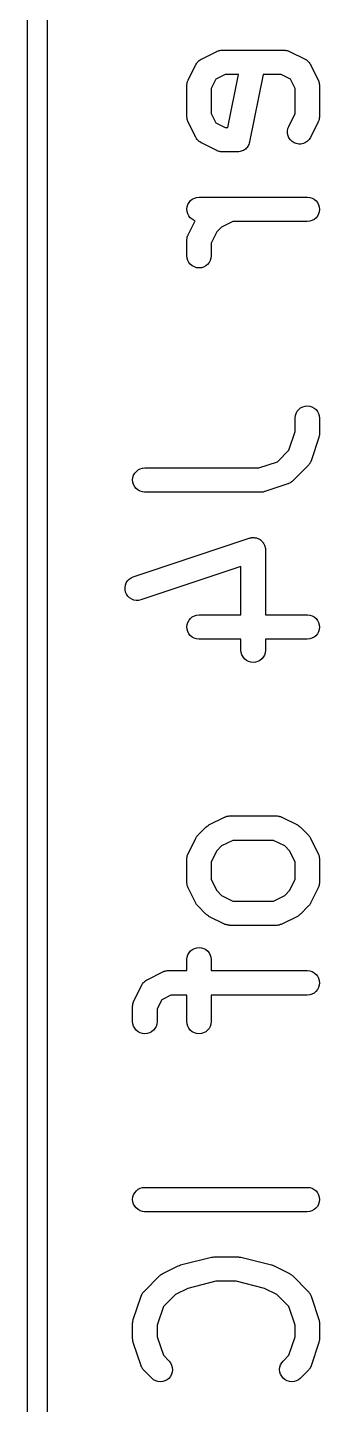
# Model space of a CAD drawing. Extents: x 128.2 to 145.3, y -152 to -87.2.
# Drawn here: x 133.35 to 135.15, y -119.99 to -111.51 of the extents above; entities that cross this region are included whole.
import ezdxf

# ---------------------------------------------------------------- set-up
doc = ezdxf.new("R2010")
doc.units = 0
doc.layers.add('BLACK', color=7, linetype='CONTINUOUS')

msp = doc.modelspace()

# ---------------------------------------------------------------- linework, layer by layer
at = {"layer": 'BLACK', "linetype": 'CONTINUOUS'}
for p, q in [((133.47, -91.4429), (133.47, -139.757)), ((133.35, -139.7), (133.35, -91.5)), ((134.412, -111.714), (134.417, -111.711)), ((134.417, -111.711), (134.418, -111.71)), ((134.418, -111.71), (134.42, -111.709)), ((134.42, -111.709), (134.515, -111.661)), ((134.515, -111.661), (134.516, -111.661)), ((134.516, -111.661), (134.518, -111.66)), ((134.518, -111.66), (134.52, -111.659)), ((134.52, -111.659), (134.525, -111.658)), ((134.525, -111.658), (134.53, -111.656)), ((134.53, -111.656), (134.532, -111.656)), ((134.532, -111.656), (134.534, -111.655)), ((134.534, -111.655), (134.539, -111.654)), ((134.539, -111.654), (134.544, -111.654)), ((134.544, -111.654), (134.546, -111.654)), ((134.546, -111.654), (134.549, -111.654)), ((134.549, -111.654), (134.93, -111.654)), ((134.93, -111.654), (134.931, -111.654)), ((134.931, -111.654), (134.933, -111.654)), ((134.933, -111.654), (134.935, -111.654)), ((134.935, -111.654), (134.94, -111.655)), ((134.94, -111.655), (134.945, -111.655)), ((134.945, -111.655), (134.947, -111.656)), ((134.947, -111.656), (134.949, -111.656)), ((134.949, -111.656), (134.954, -111.658)), ((134.954, -111.658), (134.959, -111.66)), ((134.959, -111.66), (134.961, -111.661)), ((134.961, -111.661), (134.963, -111.661)), ((134.963, -111.661), (135.058, -111.709)), ((135.058, -111.709), (135.059, -111.71)), ((135.059, -111.71), (135.061, -111.71)), ((135.061, -111.71), (135.062, -111.711)), ((135.062, -111.711), (135.067, -111.714)), ((134.339, -111.838), (134.386, -111.743)), ((134.386, -111.743), (134.387, -111.742)), ((134.387, -111.742), (134.388, -111.74)), ((134.388, -111.739), (134.392, -111.734)), ((134.388, -111.74), (134.388, -111.739)), ((134.392, -111.734), (134.395, -111.729)), ((134.395, -111.729), (134.396, -111.728)), ((134.396, -111.728), (134.397, -111.727)), ((134.397, -111.727), (134.401, -111.723)), ((134.401, -111.723), (134.405, -111.719)), ((134.405, -111.719), (134.406, -111.718)), ((134.406, -111.718), (134.407, -111.717)), ((134.407, -111.717), (134.412, -111.714)), ((135.067, -111.714), (135.072, -111.718)), ((135.072, -111.718), (135.073, -111.719)), ((135.073, -111.719), (135.074, -111.72)), ((135.074, -111.72), (135.078, -111.724)), ((135.078, -111.724), (135.082, -111.728)), ((135.082, -111.728), (135.083, -111.729)), ((135.083, -111.729), (135.084, -111.73)), ((135.084, -111.73), (135.087, -111.735)), ((135.087, -111.735), (135.09, -111.74)), ((135.09, -111.74), (135.091, -111.741)), ((135.091, -111.741), (135.092, -111.743)), ((135.092, -111.743), (135.139, -111.838)), ((134.331, -111.866), (134.332, -111.861)), ((134.331, -111.868), (134.331, -111.866)), ((134.331, -111.87), (134.331, -111.868)), ((134.331, -111.871), (134.331, -111.87)), ((134.331, -112.062), (134.331, -111.871)), ((134.332, -111.856), (134.333, -111.854)), ((134.332, -111.861), (134.332, -111.856)), ((134.333, -111.852), (134.335, -111.847)), ((134.333, -111.854), (134.333, -111.852)), ((134.335, -111.847), (134.337, -111.842)), ((134.337, -111.842), (134.338, -111.84)), ((134.338, -111.84), (134.339, -111.838)), ((134.509, -111.832), (134.481, -111.889)), ((134.566, -111.804), (134.509, -111.832)), ((134.648, -111.804), (134.566, -111.804)), ((134.582, -112.13), (134.648, -111.804)), ((134.801, -111.804), (134.717, -112.219)), ((134.912, -111.804), (134.801, -111.804)), ((134.969, -111.832), (134.912, -111.804)), ((134.997, -111.889), (134.969, -111.832)), ((135.139, -111.838), (135.14, -111.839)), ((135.14, -111.839), (135.141, -111.841)), ((135.141, -111.841), (135.142, -111.843)), ((135.142, -111.843), (135.143, -111.848)), ((135.143, -111.848), (135.145, -111.853)), ((135.145, -111.853), (135.145, -111.855)), ((135.145, -111.855), (135.146, -111.857)), ((135.146, -111.857), (135.146, -111.862)), ((135.146, -111.862), (135.147, -111.867)), ((135.147, -111.867), (135.147, -111.869)), ((135.147, -111.869), (135.147, -111.871)), ((135.147, -111.871), (135.147, -112.062)), ((134.481, -111.889), (134.481, -112.044)), ((134.997, -112.044), (134.997, -111.889)), ((134.481, -112.044), (134.509, -112.101)), ((134.958, -112.124), (134.997, -112.044)), ((134.331, -112.064), (134.331, -112.062)), ((134.331, -112.066), (134.331, -112.064)), ((134.332, -112.071), (134.331, -112.066)), ((134.332, -112.076), (134.332, -112.071)), ((134.333, -112.079), (134.332, -112.076)), ((134.333, -112.081), (134.333, -112.079)), ((134.335, -112.086), (134.333, -112.081)), ((134.336, -112.09), (134.335, -112.086)), ((134.337, -112.092), (134.336, -112.09)), ((134.338, -112.095), (134.337, -112.092)), ((134.339, -112.095), (134.338, -112.095)), ((134.386, -112.191), (134.339, -112.095)), ((134.509, -112.101), (134.566, -112.13)), ((134.566, -112.13), (134.582, -112.13)), ((134.95, -112.152), (134.952, -112.137)), ((134.952, -112.137), (134.958, -112.124)), ((135.139, -112.095), (135.092, -112.191)), ((135.14, -112.093), (135.139, -112.095)), ((135.141, -112.091), (135.14, -112.093)), ((135.143, -112.087), (135.141, -112.091)), ((135.145, -112.082), (135.143, -112.087)), ((135.146, -112.077), (135.145, -112.08)), ((135.145, -112.08), (135.145, -112.082)), ((135.147, -112.067), (135.146, -112.072)), ((135.146, -112.072), (135.146, -112.077)), ((135.147, -112.062), (135.147, -112.063)), ((135.147, -112.063), (135.147, -112.065)), ((135.147, -112.065), (135.147, -112.067)), ((134.387, -112.192), (134.386, -112.191)), ((134.388, -112.194), (134.387, -112.192)), ((134.391, -112.198), (134.388, -112.194)), ((134.394, -112.203), (134.391, -112.198)), ((134.395, -112.204), (134.394, -112.203)), ((134.396, -112.206), (134.395, -112.204)), ((134.4, -112.21), (134.396, -112.206)), ((134.404, -112.214), (134.4, -112.21)), ((134.405, -112.215), (134.404, -112.214)), ((134.407, -112.216), (134.405, -112.215)), ((134.411, -112.219), (134.407, -112.216)), ((134.416, -112.222), (134.411, -112.219)), ((134.417, -112.223), (134.416, -112.222)), ((134.717, -112.22), (134.715, -112.227)), ((134.717, -112.219), (134.717, -112.22)), ((134.717, -112.22), (134.717, -112.22)), ((134.717, -112.22), (134.717, -112.22)), ((134.717, -112.22), (134.717, -112.22)), ((134.95, -112.166), (134.95, -112.152)), ((134.954, -112.181), (134.95, -112.166)), ((134.959, -112.194), (134.954, -112.181)), ((134.968, -112.206), (134.959, -112.194)), ((134.978, -112.216), (134.968, -112.206)), ((134.991, -112.224), (134.978, -112.216)), ((135.073, -112.214), (135.061, -112.223)), ((135.083, -112.204), (135.073, -112.214)), ((135.091, -112.192), (135.083, -112.204)), ((135.092, -112.191), (135.091, -112.192)), ((134.419, -112.224), (134.417, -112.223)), ((134.42, -112.224), (134.419, -112.224)), ((134.515, -112.272), (134.42, -112.224)), ((134.517, -112.273), (134.515, -112.272)), ((134.519, -112.274), (134.517, -112.273)), ((134.524, -112.275), (134.519, -112.274)), ((134.529, -112.277), (134.524, -112.275)), ((134.531, -112.277), (134.529, -112.277)), ((134.533, -112.278), (134.531, -112.277)), ((134.538, -112.279), (134.533, -112.278)), ((134.543, -112.28), (134.538, -112.279)), ((134.545, -112.28), (134.543, -112.28)), ((134.548, -112.28), (134.545, -112.28)), ((134.549, -112.28), (134.548, -112.28)), ((134.644, -112.28), (134.549, -112.28)), ((134.651, -112.279), (134.644, -112.28)), ((134.658, -112.278), (134.651, -112.279)), ((134.665, -112.276), (134.658, -112.278)), ((134.658, -112.278), (134.658, -112.278)), ((134.658, -112.278), (134.658, -112.278)), ((134.672, -112.274), (134.665, -112.276)), ((134.679, -112.271), (134.672, -112.274)), ((134.672, -112.274), (134.672, -112.274)), ((134.672, -112.274), (134.672, -112.274)), ((134.685, -112.268), (134.679, -112.271)), ((134.691, -112.263), (134.685, -112.267)), ((134.685, -112.267), (134.685, -112.267)), ((134.685, -112.267), (134.685, -112.268)), ((134.696, -112.258), (134.691, -112.263)), ((134.697, -112.258), (134.696, -112.258)), ((134.696, -112.258), (134.696, -112.258)), ((134.701, -112.253), (134.697, -112.258)), ((134.706, -112.247), (134.701, -112.253)), ((134.709, -112.241), (134.706, -112.247)), ((134.706, -112.247), (134.706, -112.247)), ((134.706, -112.247), (134.706, -112.247)), ((134.713, -112.234), (134.709, -112.241)), ((134.715, -112.227), (134.713, -112.234)), ((134.713, -112.234), (134.713, -112.234)), ((134.713, -112.234), (134.713, -112.234)), ((135.004, -112.229), (134.991, -112.224)), ((135.019, -112.232), (135.004, -112.229)), ((135.033, -112.232), (135.019, -112.232)), ((135.048, -112.229), (135.033, -112.232)), ((135.061, -112.223), (135.048, -112.229)), ((134.377, -112.564), (134.391, -112.56)), ((134.391, -112.56), (134.406, -112.558)), ((134.406, -112.558), (135.072, -112.558)), ((135.072, -112.558), (135.073, -112.558)), ((135.073, -112.558), (135.088, -112.56)), ((135.088, -112.56), (135.102, -112.564)), ((134.331, -112.633), (134.332, -112.618)), ((134.332, -112.647), (134.331, -112.633)), ((134.332, -112.618), (134.337, -112.604)), ((134.337, -112.604), (134.344, -112.591)), ((134.344, -112.591), (134.353, -112.58)), ((134.353, -112.58), (134.364, -112.571)), ((134.364, -112.571), (134.377, -112.564)), ((135.102, -112.564), (135.115, -112.571)), ((135.115, -112.571), (135.126, -112.581)), ((135.126, -112.581), (135.135, -112.592)), ((135.135, -112.592), (135.142, -112.605)), ((135.142, -112.605), (135.146, -112.619)), ((135.146, -112.619), (135.147, -112.634)), ((135.147, -112.634), (135.146, -112.648)), ((134.336, -112.661), (134.332, -112.647)), ((134.343, -112.674), (134.336, -112.661)), ((134.339, -112.79), (134.382, -112.704)), ((134.352, -112.686), (134.343, -112.674)), ((134.363, -112.695), (134.352, -112.686)), ((134.376, -112.702), (134.363, -112.695)), ((134.382, -112.704), (134.376, -112.702)), ((134.614, -112.708), (134.545, -112.743)), ((135.072, -112.708), (134.614, -112.708)), ((135.087, -112.707), (135.072, -112.708)), ((135.101, -112.703), (135.087, -112.707)), ((135.114, -112.696), (135.101, -112.703)), ((135.125, -112.687), (135.114, -112.696)), ((135.135, -112.675), (135.125, -112.687)), ((135.142, -112.662), (135.135, -112.675)), ((135.146, -112.648), (135.142, -112.662)), ((134.331, -112.818), (134.332, -112.813)), ((134.332, -112.808), (134.333, -112.806)), ((134.332, -112.813), (134.332, -112.808)), ((134.333, -112.804), (134.335, -112.799)), ((134.333, -112.806), (134.333, -112.804)), ((134.335, -112.799), (134.337, -112.794)), ((134.337, -112.794), (134.338, -112.792)), ((134.338, -112.792), (134.339, -112.79)), ((134.515, -112.773), (134.481, -112.842)), ((134.545, -112.743), (134.515, -112.773)), ((134.331, -112.821), (134.331, -112.818)), ((134.331, -112.823), (134.331, -112.821)), ((134.331, -112.824), (134.331, -112.823)), ((134.331, -112.919), (134.331, -112.824)), ((134.481, -112.842), (134.481, -112.919)), ((134.332, -112.934), (134.331, -112.919)), ((134.336, -112.948), (134.332, -112.934)), ((134.343, -112.961), (134.336, -112.948)), ((134.352, -112.972), (134.343, -112.961)), ((134.364, -112.981), (134.352, -112.972)), ((134.377, -112.988), (134.364, -112.981)), ((134.447, -112.982), (134.434, -112.989)), ((134.458, -112.973), (134.447, -112.982)), ((134.468, -112.961), (134.458, -112.973)), ((134.475, -112.949), (134.468, -112.961)), ((134.479, -112.935), (134.475, -112.949)), ((134.481, -112.92), (134.479, -112.935)), ((134.481, -112.919), (134.481, -112.92)), ((134.391, -112.993), (134.377, -112.988)), ((134.405, -112.994), (134.391, -112.993)), ((134.42, -112.993), (134.405, -112.994)), ((134.434, -112.989), (134.42, -112.993)), ((134.997, -113.918), (134.999, -113.903)), ((134.999, -113.903), (135.003, -113.89)), ((135.003, -113.89), (135.01, -113.877)), ((135.01, -113.877), (135.02, -113.865)), ((135.02, -113.865), (135.031, -113.856)), ((135.031, -113.856), (135.044, -113.85)), ((135.044, -113.85), (135.058, -113.845)), ((135.058, -113.845), (135.073, -113.844)), ((135.073, -113.844), (135.087, -113.846)), ((135.087, -113.846), (135.101, -113.85)), ((135.101, -113.85), (135.114, -113.857)), ((135.114, -113.857), (135.126, -113.866)), ((135.126, -113.866), (135.135, -113.878)), ((135.135, -113.878), (135.142, -113.89)), ((135.142, -113.89), (135.146, -113.904)), ((135.146, -113.904), (135.147, -113.919)), ((134.959, -114.117), (134.997, -114.002)), ((134.997, -113.919), (134.997, -113.918)), ((134.997, -114.002), (134.997, -113.919)), ((135.147, -113.919), (135.147, -114.014)), ((135.144, -114.038), (135.096, -114.181)), ((135.146, -114.03), (135.144, -114.034)), ((135.144, -114.034), (135.144, -114.038)), ((135.147, -114.024), (135.146, -114.027)), ((135.146, -114.027), (135.146, -114.03)), ((135.147, -114.014), (135.147, -114.015)), ((135.147, -114.015), (135.147, -114.02)), ((135.147, -114.02), (135.147, -114.024)), ((134.889, -114.187), (134.959, -114.117)), ((134.01, -114.258), (134.02, -114.247)), ((134.02, -114.247), (134.031, -114.238)), ((134.031, -114.238), (134.044, -114.231)), ((134.044, -114.231), (134.058, -114.226)), ((134.058, -114.226), (134.072, -114.225)), ((134.072, -114.225), (134.774, -114.225)), ((134.774, -114.225), (134.889, -114.187)), ((135.078, -114.21), (134.983, -114.305)), ((135.079, -114.208), (135.078, -114.21)), ((135.081, -114.207), (135.079, -114.208)), ((135.084, -114.203), (135.081, -114.207)), ((135.087, -114.199), (135.084, -114.203)), ((135.088, -114.197), (135.087, -114.199)), ((135.089, -114.195), (135.088, -114.197)), ((135.092, -114.19), (135.089, -114.195)), ((135.094, -114.186), (135.092, -114.19)), ((135.095, -114.184), (135.094, -114.186)), ((135.096, -114.182), (135.095, -114.184)), ((135.096, -114.181), (135.096, -114.182)), ((133.997, -114.299), (133.999, -114.285)), ((133.999, -114.314), (133.997, -114.299)), ((133.999, -114.285), (134.003, -114.271)), ((134.003, -114.328), (133.999, -114.314)), ((134.003, -114.271), (134.01, -114.258)), ((134.01, -114.341), (134.003, -114.328)), ((134.019, -114.352), (134.01, -114.341)), ((134.953, -114.324), (134.81, -114.371)), ((134.955, -114.323), (134.953, -114.324)), ((134.957, -114.322), (134.955, -114.323)), ((134.962, -114.32), (134.957, -114.322)), ((134.967, -114.318), (134.962, -114.32)), ((134.968, -114.316), (134.967, -114.318)), ((134.97, -114.315), (134.968, -114.316)), ((134.974, -114.312), (134.97, -114.315)), ((134.979, -114.309), (134.974, -114.312)), ((134.98, -114.308), (134.979, -114.309)), ((134.982, -114.306), (134.98, -114.308)), ((134.983, -114.305), (134.982, -114.306)), ((134.03, -114.362), (134.019, -114.352)), ((134.043, -114.369), (134.03, -114.362)), ((134.057, -114.373), (134.043, -114.369)), ((134.071, -114.375), (134.057, -114.373)), ((134.072, -114.375), (134.071, -114.375)), ((134.787, -114.375), (134.072, -114.375)), ((134.791, -114.375), (134.787, -114.375)), ((134.795, -114.375), (134.791, -114.375)), ((134.798, -114.374), (134.795, -114.375)), ((134.801, -114.374), (134.798, -114.374)), ((134.805, -114.372), (134.801, -114.374)), ((134.809, -114.371), (134.805, -114.372)), ((134.81, -114.371), (134.809, -114.371)), ((134.001, -114.896), (134.715, -114.657)), ((134.715, -114.657), (134.716, -114.657)), ((134.716, -114.657), (134.721, -114.656)), ((134.721, -114.656), (134.725, -114.655)), ((134.725, -114.655), (134.728, -114.655)), ((134.728, -114.655), (134.731, -114.654)), ((134.731, -114.654), (134.735, -114.654)), ((134.735, -114.654), (134.74, -114.654)), ((134.74, -114.654), (134.742, -114.654)), ((134.742, -114.654), (134.745, -114.654)), ((134.745, -114.654), (134.75, -114.655)), ((134.75, -114.655), (134.754, -114.655)), ((134.754, -114.655), (134.757, -114.656)), ((134.757, -114.656), (134.76, -114.656)), ((134.76, -114.656), (134.764, -114.658)), ((134.764, -114.658), (134.768, -114.659)), ((134.768, -114.659), (134.771, -114.661)), ((134.771, -114.661), (134.773, -114.662)), ((134.773, -114.662), (134.777, -114.664)), ((134.777, -114.664), (134.781, -114.666)), ((134.781, -114.666), (134.783, -114.668)), ((134.783, -114.668), (134.786, -114.67)), ((134.786, -114.67), (134.789, -114.673)), ((134.789, -114.673), (134.792, -114.676)), ((134.792, -114.676), (134.794, -114.678)), ((134.794, -114.678), (134.796, -114.68)), ((134.796, -114.68), (134.799, -114.684)), ((134.799, -114.684), (134.802, -114.687)), ((134.802, -114.687), (134.803, -114.69)), ((134.803, -114.69), (134.804, -114.692)), ((134.804, -114.692), (134.806, -114.696)), ((134.806, -114.696), (134.808, -114.7)), ((134.808, -114.7), (134.809, -114.703)), ((134.809, -114.703), (134.81, -114.705)), ((134.81, -114.705), (134.811, -114.71)), ((134.811, -114.71), (134.813, -114.714)), ((134.813, -114.714), (134.813, -114.717)), ((134.813, -114.717), (134.814, -114.72)), ((134.814, -114.72), (134.814, -114.724)), ((134.814, -114.724), (134.814, -114.729)), ((134.814, -114.729), (134.814, -115.13)), ((134.664, -114.833), (134.048, -115.038)), ((134.664, -115.13), (134.664, -114.833)), ((133.953, -114.947), (133.958, -114.933)), ((133.958, -114.933), (133.966, -114.921)), ((133.966, -114.921), (133.976, -114.91)), ((133.976, -114.91), (133.988, -114.901)), ((133.988, -114.901), (134.001, -114.896)), ((133.95, -114.961), (133.953, -114.947)), ((133.95, -114.976), (133.95, -114.961)), ((133.953, -114.99), (133.95, -114.976)), ((133.959, -115.003), (133.953, -114.99)), ((133.968, -115.015), (133.959, -115.003)), ((133.978, -115.025), (133.968, -115.015)), ((133.991, -115.033), (133.978, -115.025)), ((134.004, -115.039), (133.991, -115.033)), ((134.019, -115.041), (134.004, -115.039)), ((134.033, -115.041), (134.019, -115.041)), ((134.047, -115.038), (134.033, -115.041)), ((134.048, -115.038), (134.047, -115.038)), ((134.332, -115.19), (134.337, -115.176)), ((134.337, -115.176), (134.344, -115.163)), ((134.344, -115.163), (134.353, -115.152)), ((134.353, -115.152), (134.364, -115.142)), ((134.364, -115.142), (134.377, -115.135)), ((134.377, -115.135), (134.391, -115.131)), ((134.391, -115.131), (134.406, -115.13)), ((134.406, -115.13), (134.664, -115.13)), ((134.814, -115.13), (135.072, -115.13)), ((135.072, -115.13), (135.073, -115.13)), ((135.073, -115.13), (135.088, -115.131)), ((135.088, -115.131), (135.102, -115.136)), ((135.102, -115.136), (135.115, -115.143)), ((135.115, -115.143), (135.126, -115.152)), ((135.126, -115.152), (135.135, -115.164)), ((135.135, -115.164), (135.142, -115.177)), ((135.142, -115.177), (135.146, -115.191)), ((134.331, -115.204), (134.332, -115.19)), ((134.332, -115.219), (134.331, -115.204)), ((134.336, -115.233), (134.332, -115.219)), ((134.343, -115.246), (134.336, -115.233)), ((134.352, -115.257), (134.343, -115.246)), ((134.363, -115.267), (134.352, -115.257)), ((134.376, -115.274), (134.363, -115.267)), ((135.114, -115.267), (135.101, -115.274)), ((135.125, -115.258), (135.114, -115.267)), ((135.135, -115.247), (135.125, -115.258)), ((135.142, -115.234), (135.135, -115.247)), ((135.146, -115.22), (135.142, -115.234)), ((135.146, -115.191), (135.147, -115.205)), ((135.147, -115.205), (135.146, -115.22)), ((134.39, -115.278), (134.376, -115.274)), ((134.405, -115.28), (134.39, -115.278)), ((134.406, -115.28), (134.405, -115.28)), ((134.664, -115.28), (134.406, -115.28)), ((134.664, -115.348), (134.664, -115.28)), ((134.665, -115.362), (134.664, -115.348)), ((134.814, -115.349), (134.812, -115.363)), ((135.072, -115.28), (134.814, -115.28)), ((134.814, -115.28), (134.814, -115.348)), ((134.814, -115.348), (134.814, -115.349)), ((135.087, -115.278), (135.072, -115.28)), ((135.101, -115.274), (135.087, -115.278)), ((134.67, -115.376), (134.665, -115.362)), ((134.677, -115.389), (134.67, -115.376)), ((134.686, -115.4), (134.677, -115.389)), ((134.697, -115.41), (134.686, -115.4)), ((134.71, -115.417), (134.697, -115.41)), ((134.724, -115.421), (134.71, -115.417)), ((134.739, -115.423), (134.724, -115.421)), ((134.753, -115.421), (134.739, -115.423)), ((134.767, -115.417), (134.753, -115.421)), ((134.78, -115.41), (134.767, -115.417)), ((134.792, -115.401), (134.78, -115.41)), ((134.801, -115.39), (134.792, -115.401)), ((134.808, -115.377), (134.801, -115.39)), ((134.812, -115.363), (134.808, -115.377)), ((134.563, -116.376), (134.564, -116.375)), ((134.564, -116.375), (134.566, -116.375)), ((134.566, -116.375), (134.568, -116.374)), ((134.568, -116.374), (134.573, -116.372)), ((134.573, -116.372), (134.577, -116.37)), ((134.577, -116.37), (134.58, -116.37)), ((134.58, -116.37), (134.582, -116.369)), ((134.582, -116.369), (134.587, -116.369)), ((134.587, -116.369), (134.592, -116.368)), ((134.592, -116.368), (134.594, -116.368)), ((134.594, -116.368), (134.596, -116.368)), ((134.596, -116.368), (134.882, -116.368)), ((134.882, -116.368), (134.883, -116.368)), ((134.883, -116.368), (134.885, -116.368)), ((134.885, -116.368), (134.887, -116.368)), ((134.887, -116.368), (134.892, -116.369)), ((134.892, -116.369), (134.897, -116.369)), ((134.897, -116.369), (134.9, -116.37)), ((134.9, -116.37), (134.902, -116.371)), ((134.902, -116.371), (134.907, -116.372)), ((134.907, -116.372), (134.911, -116.374)), ((134.911, -116.374), (134.913, -116.375)), ((134.913, -116.375), (134.915, -116.376)), ((134.4, -116.485), (134.448, -116.437)), ((134.448, -116.437), (134.449, -116.437)), ((134.449, -116.437), (134.452, -116.434)), ((134.452, -116.434), (134.455, -116.431)), ((134.455, -116.431), (134.458, -116.43)), ((134.458, -116.43), (134.46, -116.428)), ((134.46, -116.428), (134.464, -116.426)), ((134.464, -116.426), (134.467, -116.423)), ((134.467, -116.423), (134.563, -116.376)), ((134.915, -116.376), (135.011, -116.423)), ((135.011, -116.423), (135.012, -116.424)), ((135.012, -116.424), (135.015, -116.426)), ((135.015, -116.426), (135.019, -116.428)), ((135.019, -116.428), (135.021, -116.43)), ((135.021, -116.43), (135.024, -116.432)), ((135.024, -116.432), (135.027, -116.435)), ((135.027, -116.435), (135.03, -116.437)), ((135.03, -116.437), (135.078, -116.485)), ((134.339, -116.6), (134.386, -116.505)), ((134.386, -116.505), (134.387, -116.504)), ((134.387, -116.504), (134.389, -116.5)), ((134.389, -116.5), (134.391, -116.496)), ((134.391, -116.496), (134.393, -116.494)), ((134.393, -116.494), (134.395, -116.491)), ((134.395, -116.491), (134.398, -116.488)), ((134.398, -116.488), (134.4, -116.485)), ((134.614, -116.518), (134.545, -116.552)), ((134.864, -116.518), (134.614, -116.518)), ((134.933, -116.552), (134.864, -116.518)), ((135.078, -116.485), (135.079, -116.486)), ((135.079, -116.486), (135.081, -116.489)), ((135.081, -116.489), (135.084, -116.492)), ((135.084, -116.492), (135.086, -116.495)), ((135.086, -116.495), (135.088, -116.497)), ((135.088, -116.497), (135.09, -116.501)), ((135.09, -116.501), (135.092, -116.505)), ((135.092, -116.505), (135.139, -116.6)), ((134.331, -116.628), (134.332, -116.623)), ((134.331, -116.63), (134.331, -116.628)), ((134.332, -116.618), (134.333, -116.616)), ((134.332, -116.623), (134.332, -116.618)), ((134.333, -116.613), (134.335, -116.609)), ((134.333, -116.616), (134.333, -116.613)), ((134.335, -116.609), (134.337, -116.604)), ((134.337, -116.604), (134.338, -116.602)), ((134.338, -116.602), (134.339, -116.6)), ((134.515, -116.583), (134.481, -116.651)), ((134.545, -116.552), (134.515, -116.583)), ((134.963, -116.583), (134.933, -116.552)), ((134.997, -116.651), (134.963, -116.583)), ((135.139, -116.6), (135.14, -116.601)), ((135.14, -116.601), (135.141, -116.603)), ((135.141, -116.603), (135.142, -116.605)), ((135.142, -116.605), (135.143, -116.61)), ((135.143, -116.61), (135.145, -116.614)), ((135.145, -116.614), (135.145, -116.617)), ((135.145, -116.617), (135.146, -116.619)), ((135.146, -116.619), (135.146, -116.624)), ((135.146, -116.624), (135.147, -116.629)), ((135.147, -116.629), (135.147, -116.631)), ((134.331, -116.632), (134.331, -116.63)), ((134.331, -116.633), (134.331, -116.632)), ((134.331, -116.776), (134.331, -116.633)), ((134.481, -116.651), (134.481, -116.758)), ((134.997, -116.758), (134.997, -116.651)), ((135.147, -116.631), (135.147, -116.633)), ((135.147, -116.633), (135.147, -116.776)), ((134.331, -116.778), (134.331, -116.776)), ((134.331, -116.781), (134.331, -116.778)), ((134.332, -116.786), (134.331, -116.781)), ((134.332, -116.791), (134.332, -116.786)), ((134.333, -116.793), (134.332, -116.791)), ((134.333, -116.795), (134.333, -116.793)), ((134.335, -116.8), (134.333, -116.795)), ((134.481, -116.758), (134.515, -116.827)), ((134.963, -116.827), (134.997, -116.758)), ((135.145, -116.796), (135.143, -116.801)), ((135.146, -116.792), (135.145, -116.794)), ((135.145, -116.794), (135.145, -116.796)), ((135.147, -116.782), (135.146, -116.787)), ((135.146, -116.787), (135.146, -116.792)), ((135.147, -116.776), (135.147, -116.777)), ((135.147, -116.777), (135.147, -116.779)), ((135.147, -116.779), (135.147, -116.782)), ((134.336, -116.805), (134.335, -116.8)), ((134.337, -116.807), (134.336, -116.805)), ((134.338, -116.809), (134.337, -116.807)), ((134.339, -116.81), (134.338, -116.809)), ((134.386, -116.905), (134.339, -116.81)), ((134.515, -116.827), (134.545, -116.857)), ((134.545, -116.857), (134.614, -116.892)), ((134.864, -116.892), (134.933, -116.857)), ((134.933, -116.857), (134.963, -116.827)), ((135.139, -116.81), (135.092, -116.905)), ((135.14, -116.808), (135.139, -116.81)), ((135.141, -116.806), (135.14, -116.808)), ((135.143, -116.801), (135.141, -116.806)), ((134.388, -116.909), (134.386, -116.905)), ((134.39, -116.912), (134.388, -116.909)), ((134.392, -116.915), (134.39, -116.912)), ((134.394, -116.917), (134.392, -116.915)), ((134.397, -116.92), (134.394, -116.917)), ((134.4, -116.924), (134.397, -116.92)), ((134.448, -116.972), (134.4, -116.924)), ((134.4, -116.924), (134.4, -116.924)), ((134.614, -116.892), (134.864, -116.892)), ((135.078, -116.924), (135.03, -116.972)), ((135.08, -116.921), (135.078, -116.924)), ((135.083, -116.918), (135.08, -116.921)), ((135.085, -116.916), (135.083, -116.918)), ((135.087, -116.913), (135.085, -116.916)), ((135.089, -116.909), (135.087, -116.913)), ((135.091, -116.906), (135.089, -116.909)), ((135.092, -116.905), (135.091, -116.906)), ((134.451, -116.975), (134.448, -116.972)), ((134.454, -116.978), (134.451, -116.975)), ((134.457, -116.979), (134.454, -116.978)), ((134.459, -116.981), (134.457, -116.979)), ((134.463, -116.983), (134.459, -116.981)), ((134.466, -116.986), (134.463, -116.983)), ((134.467, -116.986), (134.466, -116.986)), ((134.563, -117.034), (134.467, -116.986)), ((134.565, -117.035), (134.563, -117.034)), ((134.567, -117.036), (134.565, -117.035)), ((134.572, -117.037), (134.567, -117.036)), ((134.576, -117.039), (134.572, -117.037)), ((134.578, -117.039), (134.576, -117.039)), ((134.581, -117.04), (134.578, -117.039)), ((134.586, -117.041), (134.581, -117.04)), ((134.591, -117.041), (134.586, -117.041)), ((134.593, -117.041), (134.591, -117.041)), ((134.595, -117.042), (134.593, -117.041)), ((134.596, -117.042), (134.595, -117.042)), ((134.882, -117.042), (134.596, -117.042)), ((134.884, -117.041), (134.882, -117.042)), ((134.886, -117.042), (134.884, -117.041)), ((134.891, -117.041), (134.886, -117.042)), ((134.896, -117.04), (134.891, -117.041)), ((134.899, -117.04), (134.896, -117.04)), ((134.901, -117.039), (134.899, -117.04)), ((134.906, -117.037), (134.901, -117.039)), ((134.91, -117.036), (134.906, -117.037)), ((134.912, -117.035), (134.91, -117.036)), ((134.915, -117.034), (134.912, -117.035)), ((135.011, -116.986), (134.915, -117.034)), ((134.915, -117.034), (134.915, -117.034)), ((135.014, -116.984), (135.011, -116.986)), ((135.018, -116.982), (135.014, -116.984)), ((135.02, -116.98), (135.018, -116.982)), ((135.023, -116.978), (135.02, -116.98)), ((135.026, -116.975), (135.023, -116.978)), ((135.029, -116.973), (135.026, -116.975)), ((135.03, -116.972), (135.029, -116.973)), ((134.332, -117.237), (134.337, -117.223)), ((134.337, -117.223), (134.344, -117.21)), ((134.344, -117.21), (134.353, -117.199)), ((134.353, -117.199), (134.365, -117.19)), ((134.365, -117.19), (134.378, -117.183)), ((134.378, -117.183), (134.392, -117.179)), ((134.392, -117.179), (134.406, -117.177)), ((134.406, -117.177), (134.421, -117.179)), ((134.421, -117.179), (134.435, -117.183)), ((134.435, -117.183), (134.448, -117.19)), ((134.448, -117.19), (134.459, -117.2)), ((134.459, -117.2), (134.468, -117.211)), ((134.468, -117.211), (134.475, -117.224)), ((134.331, -117.251), (134.332, -117.237)), ((134.331, -117.252), (134.331, -117.251)), ((134.331, -117.32), (134.331, -117.252)), ((134.475, -117.224), (134.479, -117.238)), ((134.479, -117.238), (134.481, -117.252)), ((134.481, -117.252), (134.481, -117.32)), ((134.063, -117.394), (134.068, -117.39)), ((134.068, -117.39), (134.072, -117.386)), ((134.072, -117.386), (134.073, -117.385)), ((134.073, -117.385), (134.074, -117.384)), ((134.074, -117.384), (134.079, -117.381)), ((134.079, -117.381), (134.084, -117.377)), ((134.084, -117.377), (134.085, -117.377)), ((134.085, -117.377), (134.086, -117.376)), ((134.086, -117.376), (134.182, -117.328)), ((134.182, -117.328), (134.183, -117.328)), ((134.183, -117.328), (134.185, -117.327)), ((134.185, -117.327), (134.187, -117.326)), ((134.187, -117.326), (134.192, -117.324)), ((134.192, -117.324), (134.196, -117.323)), ((134.196, -117.323), (134.199, -117.322)), ((134.199, -117.322), (134.201, -117.322)), ((134.201, -117.322), (134.206, -117.321)), ((134.206, -117.321), (134.211, -117.32)), ((134.211, -117.32), (134.213, -117.32)), ((134.213, -117.32), (134.215, -117.32)), ((134.215, -117.32), (134.331, -117.32)), ((134.481, -117.32), (135.072, -117.32)), ((135.072, -117.32), (135.073, -117.32)), ((135.073, -117.32), (135.088, -117.322)), ((135.088, -117.322), (135.102, -117.326)), ((135.102, -117.326), (135.115, -117.333)), ((135.115, -117.333), (135.126, -117.343)), ((135.126, -117.343), (135.135, -117.354)), ((135.135, -117.354), (135.142, -117.367)), ((135.142, -117.367), (135.146, -117.381)), ((135.146, -117.381), (135.147, -117.396)), ((134.005, -117.505), (134.053, -117.409)), ((134.053, -117.408), (134.054, -117.407)), ((134.053, -117.409), (134.053, -117.408)), ((134.054, -117.407), (134.055, -117.406)), ((134.055, -117.406), (134.058, -117.401)), ((134.058, -117.401), (134.061, -117.396)), ((134.061, -117.396), (134.062, -117.395)), ((134.062, -117.395), (134.063, -117.394)), ((134.233, -117.47), (134.176, -117.499)), ((134.331, -117.47), (134.233, -117.47)), ((134.331, -117.633), (134.331, -117.47)), ((135.072, -117.47), (134.481, -117.47)), ((134.481, -117.47), (134.481, -117.633)), ((135.087, -117.469), (135.072, -117.47)), ((135.101, -117.465), (135.087, -117.469)), ((135.114, -117.458), (135.101, -117.465)), ((135.125, -117.448), (135.114, -117.458)), ((135.135, -117.437), (135.125, -117.448)), ((135.142, -117.424), (135.135, -117.437)), ((135.146, -117.41), (135.142, -117.424)), ((135.147, -117.396), (135.146, -117.41)), ((133.997, -117.537), (133.998, -117.535)), ((133.997, -117.538), (133.997, -117.537)), ((133.997, -117.633), (133.997, -117.538)), ((133.998, -117.528), (133.999, -117.523)), ((133.998, -117.533), (133.998, -117.528)), ((133.998, -117.535), (133.998, -117.533)), ((133.999, -117.523), (134, -117.52)), ((134, -117.518), (134.002, -117.513)), ((134, -117.52), (134, -117.518)), ((134.002, -117.513), (134.003, -117.509)), ((134.003, -117.509), (134.005, -117.507)), ((134.005, -117.507), (134.005, -117.505)), ((134.176, -117.499), (134.147, -117.556)), ((134.147, -117.556), (134.147, -117.633)), ((133.999, -117.648), (133.997, -117.633)), ((134.147, -117.634), (134.146, -117.649)), ((134.147, -117.633), (134.147, -117.634)), ((134.332, -117.648), (134.331, -117.633)), ((134.481, -117.634), (134.479, -117.649)), ((134.481, -117.633), (134.481, -117.634)), ((134.003, -117.662), (133.999, -117.648)), ((134.01, -117.675), (134.003, -117.662)), ((134.019, -117.686), (134.01, -117.675)), ((134.03, -117.696), (134.019, -117.686)), ((134.043, -117.702), (134.03, -117.696)), ((134.057, -117.707), (134.043, -117.702)), ((134.072, -117.708), (134.057, -117.707)), ((134.086, -117.707), (134.072, -117.708)), ((134.1, -117.703), (134.086, -117.707)), ((134.113, -117.696), (134.1, -117.703)), ((134.125, -117.687), (134.113, -117.696)), ((134.134, -117.676), (134.125, -117.687)), ((134.141, -117.663), (134.134, -117.676)), ((134.146, -117.649), (134.141, -117.663)), ((134.336, -117.662), (134.332, -117.648)), ((134.343, -117.675), (134.336, -117.662)), ((134.352, -117.686), (134.343, -117.675)), ((134.364, -117.696), (134.352, -117.686)), ((134.377, -117.702), (134.364, -117.696)), ((134.391, -117.707), (134.377, -117.702)), ((134.405, -117.708), (134.391, -117.707)), ((134.42, -117.707), (134.405, -117.708)), ((134.434, -117.703), (134.42, -117.707)), ((134.447, -117.696), (134.434, -117.703)), ((134.458, -117.687), (134.447, -117.696)), ((134.468, -117.676), (134.458, -117.687)), ((134.475, -117.663), (134.468, -117.676)), ((134.479, -117.649), (134.475, -117.663)), ((134.031, -118.666), (134.044, -118.659)), ((134.044, -118.659), (134.058, -118.655)), ((134.058, -118.655), (134.072, -118.654)), ((134.072, -118.654), (135.072, -118.654)), ((135.072, -118.654), (135.073, -118.654)), ((135.073, -118.654), (135.088, -118.655)), ((135.088, -118.655), (135.102, -118.66)), ((135.102, -118.66), (135.115, -118.667)), ((133.997, -118.728), (133.999, -118.713)), ((133.999, -118.743), (133.997, -118.728)), ((133.999, -118.713), (134.003, -118.7)), ((134.003, -118.757), (133.999, -118.743)), ((134.003, -118.7), (134.01, -118.687)), ((134.01, -118.687), (134.02, -118.675)), ((134.02, -118.675), (134.031, -118.666)), ((135.115, -118.667), (135.126, -118.676)), ((135.126, -118.676), (135.135, -118.688)), ((135.135, -118.688), (135.142, -118.7)), ((135.142, -118.7), (135.146, -118.715)), ((135.146, -118.744), (135.142, -118.758)), ((135.146, -118.715), (135.147, -118.729)), ((135.147, -118.729), (135.146, -118.744)), ((134.01, -118.77), (134.003, -118.757)), ((134.019, -118.781), (134.01, -118.77)), ((134.03, -118.79), (134.019, -118.781)), ((134.043, -118.798), (134.03, -118.79)), ((134.057, -118.802), (134.043, -118.798)), ((134.071, -118.804), (134.057, -118.802)), ((134.072, -118.804), (134.071, -118.804)), ((135.072, -118.804), (134.072, -118.804)), ((135.087, -118.802), (135.072, -118.804)), ((135.101, -118.798), (135.087, -118.802)), ((135.114, -118.791), (135.101, -118.798)), ((135.125, -118.782), (135.114, -118.791)), ((135.135, -118.771), (135.125, -118.782)), ((135.142, -118.758), (135.135, -118.771)), ((134.292, -119.132), (134.483, -119.084)), ((134.483, -119.084), (134.484, -119.084)), ((134.484, -119.084), (134.485, -119.084)), ((134.485, -119.084), (134.486, -119.084)), ((134.486, -119.084), (134.492, -119.083)), ((134.492, -119.083), (134.498, -119.082)), ((134.498, -119.082), (134.5, -119.082)), ((134.5, -119.082), (134.501, -119.082)), ((134.501, -119.082), (134.644, -119.082)), ((134.644, -119.082), (134.645, -119.082)), ((134.645, -119.082), (134.646, -119.082)), ((134.646, -119.082), (134.648, -119.082)), ((134.648, -119.082), (134.653, -119.083)), ((134.653, -119.083), (134.659, -119.084)), ((134.659, -119.084), (134.661, -119.084)), ((134.661, -119.084), (134.662, -119.084)), ((134.662, -119.084), (134.852, -119.132)), ((134.182, -119.185), (134.277, -119.138)), ((134.277, -119.138), (134.278, -119.137)), ((134.278, -119.137), (134.285, -119.135)), ((134.278, -119.137), (134.278, -119.137)), ((134.278, -119.137), (134.278, -119.137)), ((134.285, -119.135), (134.292, -119.132)), ((134.292, -119.132), (134.292, -119.132)), ((134.292, -119.132), (134.292, -119.132)), ((134.852, -119.132), (134.853, -119.132)), ((134.853, -119.132), (134.854, -119.132)), ((134.854, -119.132), (134.854, -119.132)), ((134.854, -119.132), (134.861, -119.135)), ((134.861, -119.135), (134.867, -119.137)), ((134.867, -119.137), (134.868, -119.138)), ((134.868, -119.138), (134.868, -119.138)), ((134.868, -119.138), (134.963, -119.185)), ((134.067, -119.295), (134.162, -119.199)), ((134.162, -119.199), (134.163, -119.199)), ((134.163, -119.199), (134.166, -119.196)), ((134.166, -119.196), (134.169, -119.193)), ((134.169, -119.193), (134.172, -119.191)), ((134.172, -119.191), (134.174, -119.189)), ((134.174, -119.189), (134.178, -119.188)), ((134.178, -119.188), (134.182, -119.185)), ((134.51, -119.232), (134.337, -119.276)), ((134.635, -119.232), (134.51, -119.232)), ((134.808, -119.276), (134.635, -119.232)), ((134.963, -119.185), (134.964, -119.186)), ((134.964, -119.186), (134.968, -119.188)), ((134.968, -119.188), (134.971, -119.19)), ((134.971, -119.19), (134.974, -119.192)), ((134.974, -119.192), (134.976, -119.194)), ((134.976, -119.194), (134.979, -119.197)), ((134.979, -119.197), (134.983, -119.199)), ((134.983, -119.199), (135.078, -119.295)), ((134.001, -119.467), (134.049, -119.324)), ((134.049, -119.323), (134.05, -119.321)), ((134.049, -119.324), (134.049, -119.323)), ((134.05, -119.321), (134.051, -119.319)), ((134.051, -119.319), (134.053, -119.314)), ((134.053, -119.314), (134.055, -119.31)), ((134.055, -119.31), (134.057, -119.308)), ((134.057, -119.308), (134.058, -119.306)), ((134.058, -119.306), (134.061, -119.302)), ((134.061, -119.302), (134.064, -119.298)), ((134.064, -119.298), (134.066, -119.296)), ((134.066, -119.296), (134.067, -119.295)), ((134.26, -119.314), (134.186, -119.388)), ((134.337, -119.276), (134.26, -119.314)), ((134.885, -119.314), (134.808, -119.276)), ((134.959, -119.388), (134.885, -119.314)), ((135.078, -119.295), (135.079, -119.295)), ((135.079, -119.295), (135.08, -119.297)), ((135.08, -119.297), (135.082, -119.299)), ((135.082, -119.299), (135.084, -119.303)), ((135.084, -119.303), (135.088, -119.307)), ((135.088, -119.307), (135.089, -119.309)), ((135.089, -119.309), (135.09, -119.311)), ((135.09, -119.311), (135.092, -119.315)), ((135.092, -119.315), (135.094, -119.32)), ((135.094, -119.32), (135.095, -119.322)), ((135.095, -119.322), (135.096, -119.324)), ((135.096, -119.324), (135.144, -119.467)), ((134.186, -119.388), (134.147, -119.503)), ((134.997, -119.503), (134.959, -119.388)), ((133.997, -119.489), (133.998, -119.485)), ((133.997, -119.49), (133.997, -119.489)), ((133.997, -119.586), (133.997, -119.49)), ((133.998, -119.481), (133.999, -119.478)), ((133.998, -119.485), (133.998, -119.481)), ((133.999, -119.475), (134, -119.471)), ((133.999, -119.478), (133.999, -119.475)), ((134, -119.471), (134.001, -119.467)), ((134.147, -119.503), (134.147, -119.574)), ((134.997, -119.574), (134.997, -119.503)), ((135.144, -119.467), (135.144, -119.468)), ((135.144, -119.468), (135.145, -119.472)), ((135.145, -119.472), (135.146, -119.476)), ((135.146, -119.476), (135.146, -119.479)), ((135.146, -119.479), (135.147, -119.482)), ((135.147, -119.482), (135.147, -119.486)), ((135.147, -119.486), (135.147, -119.49)), ((135.147, -119.49), (135.147, -119.586)), ((133.998, -119.59), (133.997, -119.586)), ((133.998, -119.594), (133.998, -119.59)), ((133.999, -119.597), (133.998, -119.594)), ((134.147, -119.574), (134.186, -119.688)), ((134.959, -119.688), (134.997, -119.574)), ((135.147, -119.595), (135.146, -119.598)), ((135.147, -119.586), (135.147, -119.587)), ((135.147, -119.587), (135.147, -119.591)), ((135.147, -119.591), (135.147, -119.595)), ((133.999, -119.6), (133.999, -119.597)), ((134, -119.604), (133.999, -119.6)), ((134.001, -119.608), (134, -119.604)), ((134.001, -119.609), (134.001, -119.608)), ((134.049, -119.752), (134.001, -119.609)), ((135.144, -119.609), (135.096, -119.752)), ((135.146, -119.601), (135.144, -119.605)), ((135.144, -119.605), (135.144, -119.609)), ((135.146, -119.598), (135.146, -119.601)), ((134.05, -119.754), (134.049, -119.752)), ((134.05, -119.756), (134.05, -119.754)), ((134.053, -119.761), (134.05, -119.756)), ((134.055, -119.766), (134.053, -119.761)), ((134.186, -119.688), (134.221, -119.723)), ((134.221, -119.723), (134.221, -119.724)), ((134.221, -119.724), (134.231, -119.735)), ((134.231, -119.735), (134.237, -119.748)), ((134.237, -119.748), (134.241, -119.762)), ((134.241, -119.762), (134.243, -119.777)), ((134.902, -119.776), (134.904, -119.761)), ((134.904, -119.761), (134.908, -119.747)), ((134.908, -119.747), (134.915, -119.734)), ((134.915, -119.734), (134.924, -119.723)), ((134.924, -119.723), (134.959, -119.688)), ((135.092, -119.762), (135.089, -119.767)), ((135.094, -119.757), (135.092, -119.762)), ((135.095, -119.755), (135.094, -119.757)), ((135.096, -119.753), (135.095, -119.755)), ((135.096, -119.752), (135.096, -119.753)), ((134.056, -119.767), (134.055, -119.766)), ((134.057, -119.769), (134.056, -119.767)), ((134.06, -119.773), (134.057, -119.769)), ((134.063, -119.778), (134.06, -119.773)), ((134.065, -119.779), (134.063, -119.778)), ((134.066, -119.781), (134.065, -119.779)), ((134.067, -119.782), (134.066, -119.781)), ((134.115, -119.829), (134.067, -119.782)), ((134.126, -119.839), (134.115, -119.829)), ((134.139, -119.845), (134.126, -119.839)), ((134.153, -119.85), (134.139, -119.845)), ((134.167, -119.851), (134.153, -119.85)), ((134.182, -119.85), (134.167, -119.851)), ((134.196, -119.846), (134.182, -119.85)), ((134.209, -119.839), (134.196, -119.846)), ((134.22, -119.83), (134.209, -119.839)), ((134.23, -119.818), (134.22, -119.83)), ((134.237, -119.805), (134.23, -119.818)), ((134.241, -119.792), (134.237, -119.805)), ((134.243, -119.777), (134.241, -119.792)), ((134.904, -119.791), (134.902, -119.776)), ((134.908, -119.805), (134.904, -119.791)), ((134.915, -119.817), (134.908, -119.805)), ((134.924, -119.829), (134.915, -119.817)), ((134.935, -119.838), (134.924, -119.829)), ((134.948, -119.845), (134.935, -119.838)), ((134.962, -119.85), (134.948, -119.845)), ((134.976, -119.851), (134.962, -119.85)), ((134.991, -119.85), (134.976, -119.851)), ((135.005, -119.846), (134.991, -119.85)), ((135.018, -119.839), (135.005, -119.846)), ((135.029, -119.83), (135.018, -119.839)), ((135.03, -119.829), (135.029, -119.83)), ((135.078, -119.782), (135.03, -119.829)), ((135.079, -119.78), (135.078, -119.782)), ((135.081, -119.778), (135.079, -119.78)), ((135.084, -119.774), (135.081, -119.778)), ((135.087, -119.77), (135.084, -119.774)), ((135.088, -119.768), (135.087, -119.77)), ((135.089, -119.767), (135.088, -119.768))]:
    msp.add_line(p, q, dxfattribs=at)

doc.saveas('drawing.dxf')
